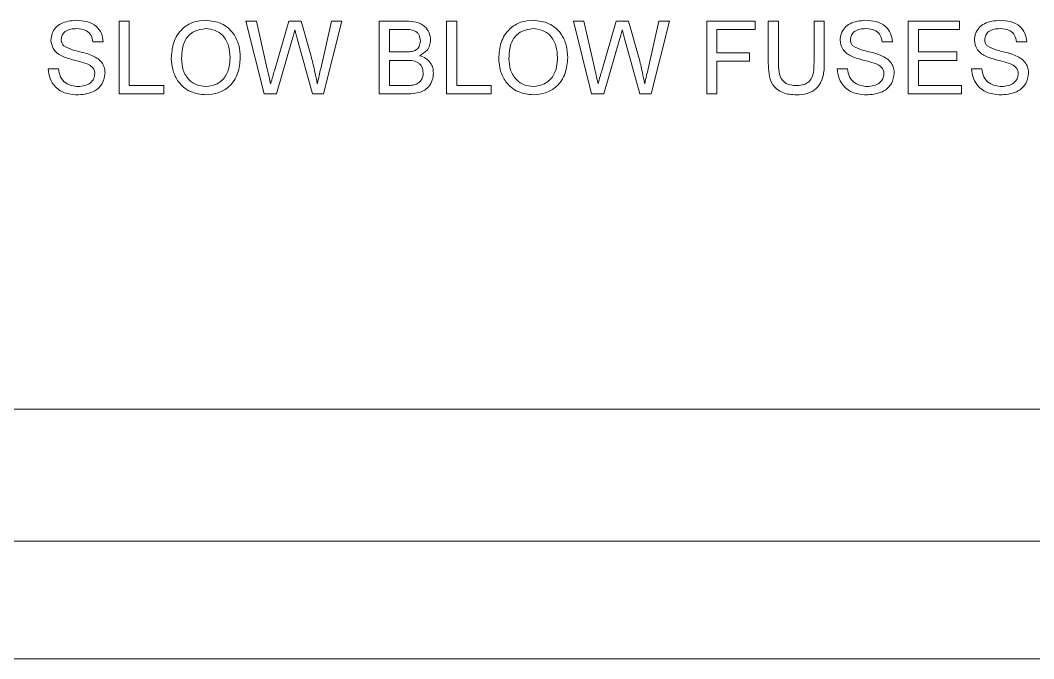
# Model space of a CAD drawing. Header units: inches. Extents: x 0.2 to 38.3, y 0.1 to 29.6.
# Drawn here: x 29.8 to 30.636, y 7.81 to 8.337 of the extents above; entities that cross this region are included whole.
import ezdxf

# ---------------------------------------------------------------- set-up
doc = ezdxf.new("R2010")
doc.units = ezdxf.units.IN
doc.header["$LTSCALE"] = 3.5
doc.header["$MEASUREMENT"] = 0

msp = doc.modelspace()

# ---------------------------------------------------------------- linework, layer by layer
at = {"color": 7, "linetype": 'Continuous', "lineweight": 15}
for p, q in [((29.88136, 8.3363), (29.88982, 8.3363)), ((29.88136, 8.2763), (29.88136, 8.3363)), ((29.88982, 8.3363), (29.88982, 8.28322)), ((29.98597, 8.3363), (29.99471, 8.3363)), ((30.00108, 8.2763), (29.98597, 8.3363)), ((29.99471, 8.3363), (30.00362, 8.29684)), ((30.00945, 8.29535), (30.0213, 8.3363)), ((30.0213, 8.3363), (30.03148, 8.3363)), ((30.03148, 8.3363), (30.04005, 8.30624)), ((30.04761, 8.29707), (30.05647, 8.3363)), ((30.0652, 8.3363), (30.05008, 8.2763)), ((30.05647, 8.3363), (30.0652, 8.3363)), ((30.09597, 8.3363), (30.11844, 8.3363)), ((30.09597, 8.2763), (30.09597, 8.3363)), ((30.15136, 8.3363), (30.15982, 8.3363)), ((30.15136, 8.2763), (30.15136, 8.3363)), ((30.15982, 8.3363), (30.15982, 8.28322)), ((30.25597, 8.3363), (30.26471, 8.3363)), ((30.27108, 8.2763), (30.25597, 8.3363)), ((30.26471, 8.3363), (30.27362, 8.29684)), ((30.27945, 8.29535), (30.2913, 8.3363)), ((30.2913, 8.3363), (30.30148, 8.3363)), ((30.30148, 8.3363), (30.31005, 8.30624)), ((30.31761, 8.29707), (30.32647, 8.3363)), ((30.3352, 8.3363), (30.32008, 8.2763)), ((30.32647, 8.3363), (30.3352, 8.3363)), ((30.36597, 8.3363), (30.40597, 8.3363)), ((30.36597, 8.2763), (30.36597, 8.3363)), ((30.40597, 8.3363), (30.40597, 8.32938)), ((30.41674, 8.3363), (30.4252, 8.3363)), ((30.41674, 8.30178), (30.41674, 8.3363)), ((30.4252, 8.3363), (30.4252, 8.30218)), ((30.45444, 8.3363), (30.4629, 8.3363)), ((30.45444, 8.30218), (30.45444, 8.3363)), ((30.4629, 8.3363), (30.4629, 8.30178)), ((30.53213, 8.3363), (30.57444, 8.3363)), ((30.53213, 8.2763), (30.53213, 8.3363)), ((30.57444, 8.3363), (30.57444, 8.32938)), ((30.11587, 8.32938), (30.10444, 8.32938)), ((30.10444, 8.32938), (30.10444, 8.31091)), ((30.37444, 8.32938), (30.37444, 8.31015)), ((30.40597, 8.32938), (30.37444, 8.32938)), ((30.54059, 8.32938), (30.54059, 8.31091)), ((30.57444, 8.32938), (30.54059, 8.32938)), ((29.86828, 8.31938), (29.85982, 8.31938)), ((30.02409, 8.32119), (30.01109, 8.2763)), ((30.04078, 8.2763), (30.02825, 8.32215)), ((30.29409, 8.32119), (30.28109, 8.2763)), ((30.31078, 8.2763), (30.29825, 8.32215)), ((30.51905, 8.31938), (30.51059, 8.31938)), ((30.62982, 8.31938), (30.62136, 8.31938)), ((30.10444, 8.31091), (30.1168, 8.31091)), ((30.37444, 8.31015), (30.40136, 8.31015)), ((30.40136, 8.31015), (30.40136, 8.30322)), ((30.54059, 8.31091), (30.57213, 8.31091)), ((30.57213, 8.31091), (30.57213, 8.30399)), ((30.11766, 8.30399), (30.10444, 8.30399)), ((30.10444, 8.30399), (30.10444, 8.28322)), ((30.37444, 8.30322), (30.37444, 8.2763)), ((30.40136, 8.30322), (30.37444, 8.30322)), ((30.54059, 8.30399), (30.54059, 8.28322)), ((30.57213, 8.30399), (30.54059, 8.30399)), ((29.8229, 8.29707), (29.83136, 8.29707)), ((30.47367, 8.29707), (30.48213, 8.29707)), ((30.58444, 8.29707), (30.5929, 8.29707)), ((29.88982, 8.28322), (29.91828, 8.28322)), ((29.91828, 8.28322), (29.91828, 8.2763)), ((30.10444, 8.28322), (30.11863, 8.28322)), ((30.15982, 8.28322), (30.18828, 8.28322)), ((30.18828, 8.28322), (30.18828, 8.2763)), ((30.54059, 8.28322), (30.57597, 8.28322)), ((30.57597, 8.28322), (30.57597, 8.2763)), ((29.91828, 8.2763), (29.88136, 8.2763)), ((30.01109, 8.2763), (30.00108, 8.2763)), ((30.05008, 8.2763), (30.04078, 8.2763)), ((30.1185, 8.2763), (30.09597, 8.2763)), ((30.18828, 8.2763), (30.15136, 8.2763)), ((30.28109, 8.2763), (30.27108, 8.2763)), ((30.32008, 8.2763), (30.31078, 8.2763)), ((30.37444, 8.2763), (30.36597, 8.2763)), ((30.57597, 8.2763), (30.53213, 8.2763)), ((27.8622, 8.0163), (35.5012, 8.0163)), ((28.27322, 7.90739), (35.09018, 7.90739)), ((28.27322, 7.8103), (35.09018, 7.8103))]:
    msp.add_line(p, q, dxfattribs=at)
for points, knots in [([(29.8252, 8.32064), (29.82541, 8.32249), (29.82581, 8.32618), (29.8288, 8.33103), (29.8353, 8.33604), (29.84161, 8.33664), (29.84603, 8.33707)], [0, 0, 0, 0, 0.187029, 0.374124, 0.561142, 1, 1, 1, 1]), ([(29.84603, 8.33707), (29.84901, 8.33688), (29.85494, 8.33651), (29.86262, 8.33274), (29.86732, 8.32636), (29.86796, 8.32171), (29.86828, 8.31938)], [0, 0, 0, 0, 0.2807972, 0.5601514, 0.779877, 1, 1, 1, 1]), ([(29.92444, 8.30551), (29.92473, 8.31001), (29.92532, 8.31899), (29.93233, 8.3299), (29.94234, 8.33621), (29.9494, 8.33678), (29.95293, 8.33707)], [0, 0, 0, 0, 0.28057, 0.559574, 0.779561, 1, 1, 1, 1]), ([(29.95293, 8.33707), (29.95735, 8.33655), (29.96617, 8.33551), (29.97589, 8.32703), (29.98066, 8.31659), (29.98112, 8.30967), (29.98136, 8.3062)], [0, 0, 0, 0, 0.279565, 0.558584, 0.779087, 1, 1, 1, 1]), ([(30.11844, 8.3363), (30.1211, 8.33621), (30.12641, 8.33604), (30.13334, 8.33274), (30.13745, 8.32698), (30.13801, 8.32282), (30.13828, 8.32075)], [0, 0, 0, 0, 0.281112, 0.560027, 0.780112, 1, 1, 1, 1]), ([(30.19444, 8.30551), (30.19473, 8.31001), (30.19532, 8.31899), (30.20233, 8.3299), (30.21234, 8.33621), (30.2194, 8.33678), (30.22293, 8.33707)], [0, 0, 0, 0, 0.28057, 0.559574, 0.779561, 1, 1, 1, 1]), ([(30.22293, 8.33707), (30.22735, 8.33655), (30.23617, 8.33551), (30.24589, 8.32703), (30.25066, 8.31659), (30.25112, 8.30967), (30.25136, 8.3062)], [0, 0, 0, 0, 0.2795644, 0.5585836, 0.7790875, 1, 1, 1, 1]), ([(30.47597, 8.32064), (30.47617, 8.32249), (30.47658, 8.32618), (30.47957, 8.33103), (30.48607, 8.33604), (30.49238, 8.33664), (30.4968, 8.33707)], [0, 0, 0, 0, 0.187029, 0.374125, 0.56114, 1, 1, 1, 1]), ([(30.4968, 8.33707), (30.49978, 8.33688), (30.50571, 8.33651), (30.51339, 8.33274), (30.51809, 8.32636), (30.51873, 8.32171), (30.51905, 8.31938)], [0, 0, 0, 0, 0.280798, 0.56015, 0.779876, 1, 1, 1, 1]), ([(30.58674, 8.32064), (30.58694, 8.32249), (30.58735, 8.32618), (30.59034, 8.33103), (30.59684, 8.33604), (30.60315, 8.33664), (30.60757, 8.33707)], [0, 0, 0, 0, 0.187029, 0.374123, 0.56114, 1, 1, 1, 1]), ([(30.60757, 8.33707), (30.61055, 8.33688), (30.61648, 8.33651), (30.62416, 8.33274), (30.62885, 8.32636), (30.6295, 8.32171), (30.62982, 8.31938)], [0, 0, 0, 0, 0.280798, 0.56015, 0.779876, 1, 1, 1, 1]), ([(29.84637, 8.33015), (29.84474, 8.33009), (29.84148, 8.32997), (29.83715, 8.32829), (29.83419, 8.32504), (29.83384, 8.32247), (29.83367, 8.32119)], [0, 0, 0, 0, 0.281291, 0.560822, 0.780679, 1, 1, 1, 1]), ([(29.85982, 8.31938), (29.8595, 8.32117), (29.85885, 8.32474), (29.85402, 8.32965), (29.84927, 8.32996), (29.84637, 8.33015)], [0, 0, 0, 0, 0.281098, 0.560288, 1, 1, 1, 1]), ([(29.95298, 8.33015), (29.94961, 8.32969), (29.94288, 8.32879), (29.93364, 8.31972), (29.93318, 8.31084), (29.9329, 8.30541)], [0, 0, 0, 0, 0.280131, 0.559653, 1, 1, 1, 1]), ([(29.9729, 8.30626), (29.97269, 8.30954), (29.97228, 8.31607), (29.96779, 8.32433), (29.96069, 8.32934), (29.95555, 8.32988), (29.95298, 8.33015)], [0, 0, 0, 0, 0.280798, 0.560069, 0.779984, 1, 1, 1, 1]), ([(30.02636, 8.32905), (30.02593, 8.32758), (30.02518, 8.32496), (30.02442, 8.32234), (30.02409, 8.32119)], [0, 0, 0, 0, 0.559999, 1, 1, 1, 1]), ([(30.02825, 8.32215), (30.02789, 8.32344), (30.02726, 8.32574), (30.02663, 8.32804), (30.02636, 8.32905)], [0, 0, 0, 0, 0.560008, 1, 1, 1, 1]), ([(30.12982, 8.32), (30.12964, 8.32163), (30.12937, 8.32408), (30.12753, 8.32683), (30.12346, 8.32966), (30.11924, 8.3295), (30.11587, 8.32938)], [0, 0, 0, 0, 0.249513, 0.375016, 0.500243, 1, 1, 1, 1]), ([(30.22298, 8.33015), (30.21961, 8.32969), (30.21288, 8.32879), (30.20364, 8.31972), (30.20318, 8.31084), (30.2029, 8.30541)], [0, 0, 0, 0, 0.280127, 0.559653, 1, 1, 1, 1]), ([(30.2429, 8.30626), (30.24269, 8.30954), (30.24228, 8.31607), (30.23779, 8.32433), (30.23069, 8.32934), (30.22555, 8.32988), (30.22298, 8.33015)], [0, 0, 0, 0, 0.280797, 0.56007, 0.779985, 1, 1, 1, 1]), ([(30.29636, 8.32905), (30.29593, 8.32758), (30.29518, 8.32496), (30.29442, 8.32234), (30.29409, 8.32119)], [0, 0, 0, 0, 0.559997, 1, 1, 1, 1]), ([(30.29825, 8.32215), (30.29789, 8.32344), (30.29726, 8.32574), (30.29663, 8.32804), (30.29636, 8.32905)], [0, 0, 0, 0, 0.560003, 1, 1, 1, 1]), ([(30.49714, 8.33015), (30.49551, 8.33009), (30.49225, 8.32997), (30.48792, 8.32829), (30.48496, 8.32504), (30.48461, 8.32247), (30.48444, 8.32119)], [0, 0, 0, 0, 0.281292, 0.56082, 0.78068, 1, 1, 1, 1]), ([(30.51059, 8.31938), (30.51027, 8.32117), (30.50962, 8.32474), (30.50478, 8.32965), (30.50004, 8.32996), (30.49714, 8.33015)], [0, 0, 0, 0, 0.2810973, 0.5602862, 1, 1, 1, 1]), ([(30.60791, 8.33015), (30.60628, 8.33009), (30.60302, 8.32997), (30.59869, 8.32829), (30.59573, 8.32504), (30.59538, 8.32247), (30.5952, 8.32119)], [0, 0, 0, 0, 0.281292, 0.56082, 0.78068, 1, 1, 1, 1]), ([(30.62136, 8.31938), (30.62104, 8.32117), (30.62039, 8.32474), (30.61555, 8.32965), (30.61081, 8.32996), (30.60791, 8.33015)], [0, 0, 0, 0, 0.2810973, 0.5602862, 1, 1, 1, 1]), ([(29.83406, 8.30767), (29.83272, 8.30843), (29.83002, 8.30996), (29.82616, 8.31418), (29.82557, 8.31819), (29.8252, 8.32064)], [0, 0, 0, 0, 0.281449, 0.562273, 1, 1, 1, 1]), ([(29.83367, 8.32119), (29.83377, 8.32007), (29.83395, 8.31807), (29.83525, 8.31656), (29.83582, 8.31589)], [0, 0, 0, 0, 0.559616, 1, 1, 1, 1]), ([(29.83582, 8.31589), (29.83835, 8.31462), (29.84254, 8.31253), (29.84891, 8.31115), (29.85424, 8.30976), (29.85769, 8.30848), (29.85941, 8.30784)], [0, 0, 0, 0, 0.338407, 0.55897, 0.779536, 1, 1, 1, 1]), ([(30.12401, 8.31162), (30.12497, 8.31201), (30.12689, 8.31278), (30.12938, 8.3157), (30.12965, 8.31837), (30.12982, 8.32)], [0, 0, 0, 0, 0.2808679, 0.5610603, 1, 1, 1, 1]), ([(30.13828, 8.32075), (30.13811, 8.3192), (30.13777, 8.3161), (30.13487, 8.31115), (30.1314, 8.30909), (30.12928, 8.30784)], [0, 0, 0, 0, 0.280335, 0.560798, 1, 1, 1, 1]), ([(30.48483, 8.30767), (30.48348, 8.30843), (30.48079, 8.30996), (30.47693, 8.31418), (30.47634, 8.31819), (30.47597, 8.32064)], [0, 0, 0, 0, 0.281445, 0.562273, 1, 1, 1, 1]), ([(30.48444, 8.32119), (30.48454, 8.32007), (30.48472, 8.31807), (30.48602, 8.31656), (30.48659, 8.31589)], [0, 0, 0, 0, 0.559619, 1, 1, 1, 1]), ([(30.48659, 8.31589), (30.48912, 8.31462), (30.49331, 8.31253), (30.49968, 8.31115), (30.50501, 8.30976), (30.50846, 8.30848), (30.51018, 8.30784)], [0, 0, 0, 0, 0.338409, 0.558974, 0.779536, 1, 1, 1, 1]), ([(30.5956, 8.30767), (30.59425, 8.30843), (30.59156, 8.30996), (30.5877, 8.31418), (30.58711, 8.31819), (30.58674, 8.32064)], [0, 0, 0, 0, 0.281445, 0.562273, 1, 1, 1, 1]), ([(30.5952, 8.32119), (30.59531, 8.32007), (30.59549, 8.31807), (30.59679, 8.31656), (30.59736, 8.31589)], [0, 0, 0, 0, 0.559619, 1, 1, 1, 1]), ([(30.59736, 8.31589), (30.59989, 8.31462), (30.60408, 8.31253), (30.61045, 8.31115), (30.61578, 8.30976), (30.61923, 8.30848), (30.62095, 8.30784)], [0, 0, 0, 0, 0.338409, 0.558974, 0.779536, 1, 1, 1, 1]), ([(29.85496, 8.30102), (29.85259, 8.30178), (29.84869, 8.30304), (29.84316, 8.30443), (29.83851, 8.30577), (29.83554, 8.30703), (29.83406, 8.30767)], [0, 0, 0, 0, 0.33994, 0.560027, 0.780086, 1, 1, 1, 1]), ([(29.85941, 8.30784), (29.861, 8.30703), (29.86417, 8.30543), (29.86761, 8.30174), (29.86953, 8.29752), (29.86972, 8.29473), (29.86982, 8.29333)], [0, 0, 0, 0, 0.280372, 0.559911, 0.779859, 1, 1, 1, 1]), ([(30.1168, 8.31091), (30.11816, 8.31092), (30.12059, 8.31092), (30.12297, 8.31141), (30.12401, 8.31162)], [0, 0, 0, 0, 0.560395, 1, 1, 1, 1]), ([(30.12928, 8.30784), (30.13102, 8.3072), (30.13451, 8.30594), (30.1382, 8.30217), (30.14029, 8.29784), (30.14049, 8.29494), (30.14059, 8.29349)], [0, 0, 0, 0, 0.280212, 0.559671, 0.779709, 1, 1, 1, 1]), ([(30.50573, 8.30102), (30.50336, 8.30178), (30.49946, 8.30304), (30.49393, 8.30443), (30.48927, 8.30577), (30.48631, 8.30703), (30.48483, 8.30767)], [0, 0, 0, 0, 0.339939, 0.560025, 0.780084, 1, 1, 1, 1]), ([(30.51018, 8.30784), (30.51177, 8.30703), (30.51494, 8.30543), (30.51838, 8.30174), (30.5203, 8.29752), (30.52049, 8.29473), (30.52059, 8.29333)], [0, 0, 0, 0, 0.280372, 0.559908, 0.779859, 1, 1, 1, 1]), ([(30.6165, 8.30102), (30.61413, 8.30178), (30.61023, 8.30304), (30.60469, 8.30443), (30.60004, 8.30577), (30.59708, 8.30703), (30.5956, 8.30767)], [0, 0, 0, 0, 0.339939, 0.560025, 0.780084, 1, 1, 1, 1]), ([(30.62095, 8.30784), (30.62254, 8.30703), (30.62571, 8.30543), (30.62915, 8.30174), (30.63107, 8.29752), (30.63126, 8.29473), (30.63136, 8.29333)], [0, 0, 0, 0, 0.280372, 0.559908, 0.779859, 1, 1, 1, 1]), ([(29.86136, 8.29292), (29.86126, 8.29396), (29.86107, 8.29603), (29.85887, 8.29918), (29.85645, 8.30032), (29.85496, 8.30102)], [0, 0, 0, 0, 0.280089, 0.55997, 1, 1, 1, 1]), ([(29.9529, 8.27553), (29.94856, 8.27603), (29.9399, 8.27702), (29.9303, 8.28522), (29.92532, 8.29533), (29.92473, 8.30211), (29.92444, 8.30551)], [0, 0, 0, 0, 0.279599, 0.558765, 0.779311, 1, 1, 1, 1]), ([(29.9329, 8.30541), (29.9331, 8.3022), (29.93351, 8.29579), (29.93835, 8.28796), (29.94531, 8.28317), (29.95034, 8.28269), (29.95286, 8.28245)], [0, 0, 0, 0, 0.280657, 0.559885, 0.779849, 1, 1, 1, 1]), ([(29.95286, 8.28245), (29.95615, 8.28287), (29.96273, 8.28371), (29.96955, 8.29058), (29.97254, 8.29854), (29.97278, 8.30369), (29.9729, 8.30626)], [0, 0, 0, 0, 0.279102, 0.558193, 0.778806, 1, 1, 1, 1]), ([(29.98136, 8.3062), (29.98098, 8.30181), (29.98022, 8.29303), (29.97323, 8.28237), (29.96323, 8.27653), (29.95634, 8.27586), (29.9529, 8.27553)], [0, 0, 0, 0, 0.2803528, 0.5595027, 0.7796368, 1, 1, 1, 1]), ([(30.04005, 8.30624), (30.04104, 8.30224), (30.04282, 8.2951), (30.04421, 8.28787), (30.04482, 8.28469)], [0, 0, 0, 0, 0.559998, 1, 1, 1, 1]), ([(30.13213, 8.29361), (30.13194, 8.29532), (30.13166, 8.2979), (30.1297, 8.30075), (30.12564, 8.30395), (30.1212, 8.30397), (30.11766, 8.30399)], [0, 0, 0, 0, 0.249803, 0.375546, 0.501156, 1, 1, 1, 1]), ([(30.2229, 8.27553), (30.21856, 8.27603), (30.2099, 8.27702), (30.2003, 8.28522), (30.19532, 8.29533), (30.19473, 8.30211), (30.19444, 8.30551)], [0, 0, 0, 0, 0.279599, 0.558766, 0.77931, 1, 1, 1, 1]), ([(30.2029, 8.30541), (30.2031, 8.3022), (30.20351, 8.29579), (30.20835, 8.28796), (30.21531, 8.28317), (30.22034, 8.28269), (30.22286, 8.28245)], [0, 0, 0, 0, 0.280657, 0.559885, 0.779849, 1, 1, 1, 1]), ([(30.22286, 8.28245), (30.22615, 8.28287), (30.23273, 8.28371), (30.23955, 8.29058), (30.24254, 8.29854), (30.24278, 8.30369), (30.2429, 8.30626)], [0, 0, 0, 0, 0.279101, 0.558192, 0.778807, 1, 1, 1, 1]), ([(30.25136, 8.3062), (30.25098, 8.30181), (30.25022, 8.29303), (30.24323, 8.28237), (30.23323, 8.27653), (30.22634, 8.27586), (30.2229, 8.27553)], [0, 0, 0, 0, 0.280353, 0.559502, 0.779634, 1, 1, 1, 1]), ([(30.31005, 8.30624), (30.31104, 8.30224), (30.31282, 8.2951), (30.31421, 8.28787), (30.31482, 8.28469)], [0, 0, 0, 0, 0.559998, 1, 1, 1, 1]), ([(30.43996, 8.27553), (30.43614, 8.27574), (30.42855, 8.27616), (30.41958, 8.28326), (30.41703, 8.29288), (30.41684, 8.29881), (30.41674, 8.30178)], [0, 0, 0, 0, 0.280731, 0.557904, 0.778403, 1, 1, 1, 1]), ([(30.4252, 8.30218), (30.42523, 8.29964), (30.42527, 8.29459), (30.42749, 8.28747), (30.43329, 8.28365), (30.43729, 8.28337), (30.4393, 8.28322)], [0, 0, 0, 0, 0.281788, 0.560125, 0.77939, 1, 1, 1, 1]), ([(30.4393, 8.28322), (30.44106, 8.2833), (30.44457, 8.28346), (30.44974, 8.28531), (30.45441, 8.29186), (30.45442, 8.29791), (30.45444, 8.30218)], [0, 0, 0, 0, 0.187563, 0.374239, 0.55972, 1, 1, 1, 1]), ([(30.4629, 8.30178), (30.46283, 8.29801), (30.46271, 8.29053), (30.45768, 8.28071), (30.44882, 8.27601), (30.44292, 8.27569), (30.43996, 8.27553)], [0, 0, 0, 0, 0.281627, 0.559159, 0.778983, 1, 1, 1, 1]), ([(30.51213, 8.29292), (30.51203, 8.29396), (30.51184, 8.29603), (30.50964, 8.29918), (30.50721, 8.30032), (30.50573, 8.30102)], [0, 0, 0, 0, 0.280088, 0.559969, 1, 1, 1, 1]), ([(30.6229, 8.29292), (30.6228, 8.29396), (30.62261, 8.29603), (30.62041, 8.29918), (30.61798, 8.30032), (30.6165, 8.30102)], [0, 0, 0, 0, 0.280088, 0.559969, 1, 1, 1, 1]), ([(29.84803, 8.27553), (29.84453, 8.27571), (29.83756, 8.27606), (29.82878, 8.28108), (29.82384, 8.28887), (29.82321, 8.29434), (29.8229, 8.29707)], [0, 0, 0, 0, 0.280812, 0.559562, 0.779619, 1, 1, 1, 1]), ([(29.83136, 8.29707), (29.8317, 8.29478), (29.83238, 8.29022), (29.83683, 8.28523), (29.84227, 8.28283), (29.84586, 8.28258), (29.84766, 8.28245)], [0, 0, 0, 0, 0.280631, 0.558671, 0.779194, 1, 1, 1, 1]), ([(29.84766, 8.28245), (29.84946, 8.28257), (29.85305, 8.28279), (29.85769, 8.285), (29.86075, 8.28869), (29.86116, 8.29151), (29.86136, 8.29292)], [0, 0, 0, 0, 0.280912, 0.560811, 0.780502, 1, 1, 1, 1]), ([(29.86982, 8.29333), (29.86934, 8.29041), (29.86838, 8.28456), (29.86024, 8.27693), (29.85266, 8.27606), (29.84803, 8.27553)], [0, 0, 0, 0, 0.279942, 0.560082, 1, 1, 1, 1]), ([(30.00362, 8.29684), (30.00413, 8.29457), (30.00505, 8.29052), (30.00596, 8.28647), (30.00636, 8.28469)], [0, 0, 0, 0, 0.56, 1, 1, 1, 1]), ([(30.00636, 8.28469), (30.00694, 8.28668), (30.00797, 8.29023), (30.00899, 8.29379), (30.00945, 8.29535)], [0, 0, 0, 0, 0.56, 1, 1, 1, 1]), ([(30.04482, 8.28469), (30.04534, 8.287), (30.04628, 8.29112), (30.0472, 8.29525), (30.04761, 8.29707)], [0, 0, 0, 0, 0.56, 1, 1, 1, 1]), ([(30.14059, 8.29349), (30.1404, 8.29151), (30.14003, 8.28755), (30.1371, 8.2822), (30.13012, 8.27674), (30.12329, 8.27648), (30.1185, 8.2763)], [0, 0, 0, 0, 0.1871425, 0.3743188, 0.5607869, 1, 1, 1, 1]), ([(30.12376, 8.28351), (30.12508, 8.28384), (30.12772, 8.28449), (30.1305, 8.28722), (30.13193, 8.29043), (30.13206, 8.29255), (30.13213, 8.29361)], [0, 0, 0, 0, 0.28029, 0.559019, 0.779403, 1, 1, 1, 1]), ([(30.27362, 8.29684), (30.27413, 8.29457), (30.27505, 8.29052), (30.27596, 8.28647), (30.27636, 8.28469)], [0, 0, 0, 0, 0.56, 1, 1, 1, 1]), ([(30.27636, 8.28469), (30.27694, 8.28668), (30.27797, 8.29023), (30.27899, 8.29379), (30.27945, 8.29535)], [0, 0, 0, 0, 0.56, 1, 1, 1, 1]), ([(30.31482, 8.28469), (30.31534, 8.287), (30.31628, 8.29112), (30.3172, 8.29525), (30.31761, 8.29707)], [0, 0, 0, 0, 0.559999, 1, 1, 1, 1]), ([(30.4988, 8.27553), (30.4953, 8.27571), (30.48833, 8.27606), (30.47955, 8.28108), (30.47461, 8.28887), (30.47398, 8.29434), (30.47367, 8.29707)], [0, 0, 0, 0, 0.280814, 0.559562, 0.779619, 1, 1, 1, 1]), ([(30.48213, 8.29707), (30.48247, 8.29478), (30.48315, 8.29022), (30.4876, 8.28523), (30.49304, 8.28283), (30.49663, 8.28258), (30.49843, 8.28245)], [0, 0, 0, 0, 0.280632, 0.558676, 0.779199, 1, 1, 1, 1]), ([(30.49843, 8.28245), (30.50023, 8.28257), (30.50382, 8.28279), (30.50846, 8.285), (30.51152, 8.28869), (30.51192, 8.29151), (30.51213, 8.29292)], [0, 0, 0, 0, 0.280918, 0.560813, 0.780503, 1, 1, 1, 1]), ([(30.52059, 8.29333), (30.52011, 8.29041), (30.51915, 8.28456), (30.51101, 8.27693), (30.50343, 8.27606), (30.4988, 8.27553)], [0, 0, 0, 0, 0.279941, 0.56008, 1, 1, 1, 1]), ([(30.60957, 8.27553), (30.60607, 8.27571), (30.5991, 8.27606), (30.59032, 8.28108), (30.58538, 8.28887), (30.58475, 8.29434), (30.58444, 8.29707)], [0, 0, 0, 0, 0.280814, 0.559562, 0.779619, 1, 1, 1, 1]), ([(30.5929, 8.29707), (30.59324, 8.29478), (30.59392, 8.29022), (30.59836, 8.28523), (30.60381, 8.28283), (30.6074, 8.28258), (30.6092, 8.28245)], [0, 0, 0, 0, 0.280632, 0.558676, 0.779199, 1, 1, 1, 1]), ([(30.6092, 8.28245), (30.61099, 8.28257), (30.61459, 8.28279), (30.61923, 8.285), (30.62229, 8.28869), (30.62269, 8.29151), (30.6229, 8.29292)], [0, 0, 0, 0, 0.280918, 0.560813, 0.780503, 1, 1, 1, 1]), ([(30.63136, 8.29333), (30.63088, 8.29041), (30.62992, 8.28456), (30.62178, 8.27693), (30.6142, 8.27606), (30.60957, 8.27553)], [0, 0, 0, 0, 0.279942, 0.56008, 1, 1, 1, 1]), ([(30.11863, 8.28322), (30.11959, 8.28322), (30.12131, 8.28322), (30.12301, 8.28342), (30.12376, 8.28351)], [0, 0, 0, 0, 0.560079, 1, 1, 1, 1])]:
    msp.add_open_spline(points, degree=3, knots=knots, dxfattribs=at)

doc.saveas('drawing.dxf')
